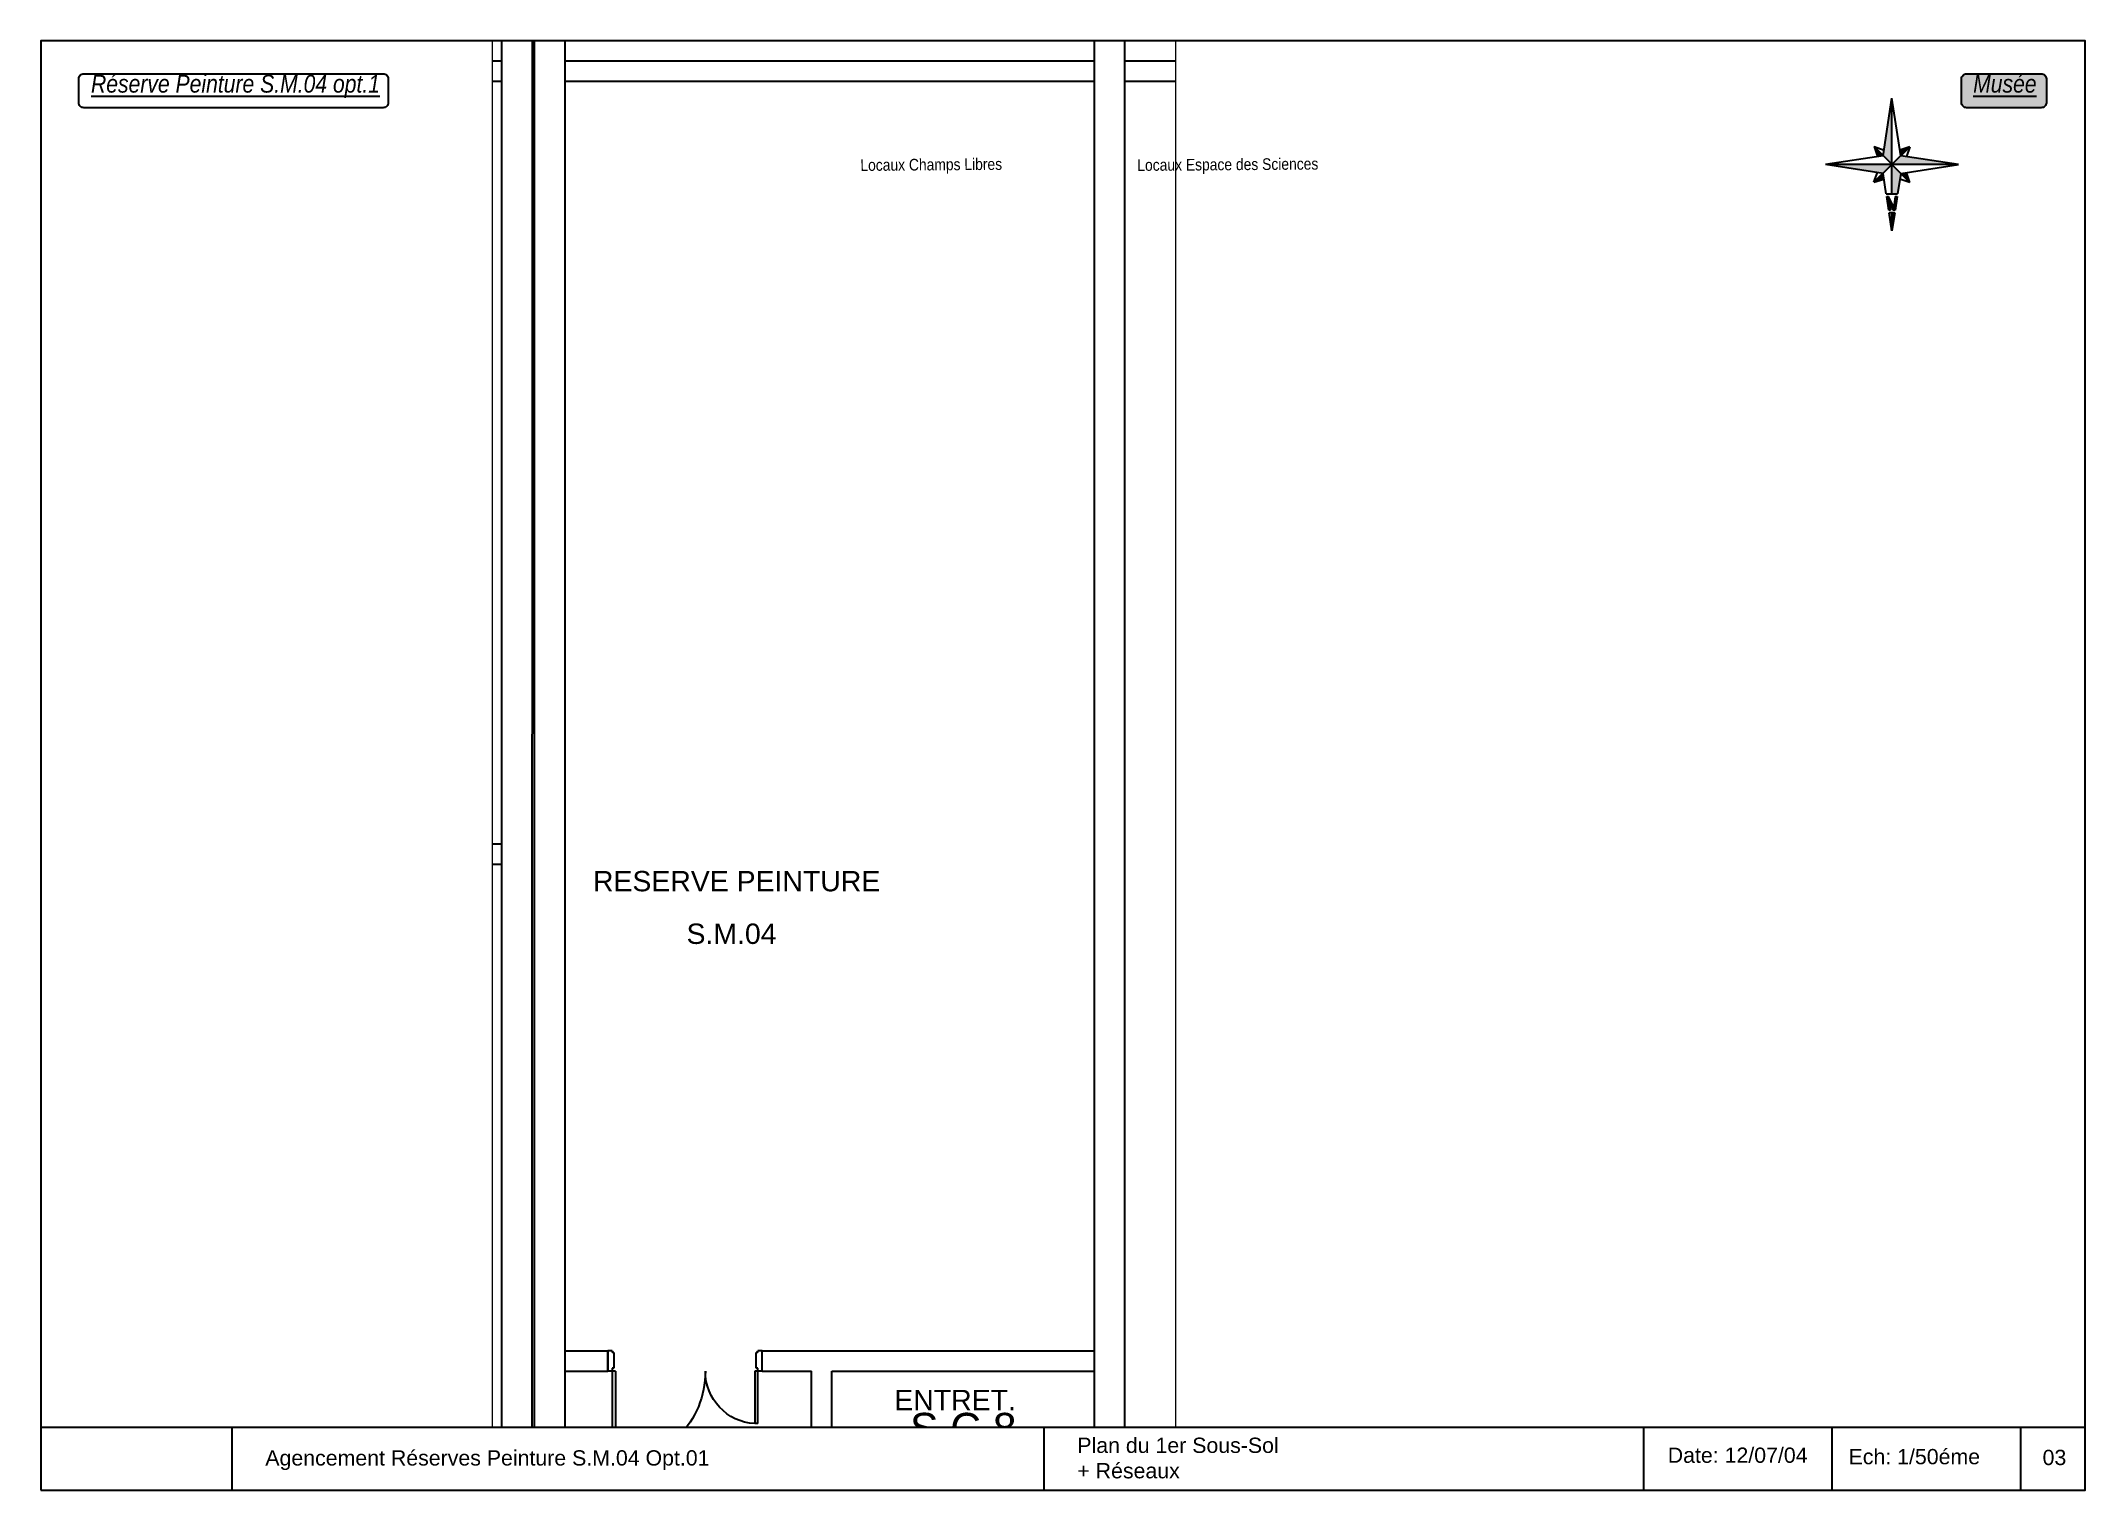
# Paper-space layout 'SM4-1-RES' of a CAD drawing. Header units: millimetres. Extents: x 11 to 413, y 16 to 301.
# The model-space entities are those that its viewports show. They can reach past a viewport. Long polylines and large blocks are cut down to what shows.
import ezdxf

# ---------------------------------------------------------------- set-up
doc = ezdxf.new("R2010")
doc.units = ezdxf.units.MM
doc.header["$LTSCALE"] = 0.3
doc.header["$MEASUREMENT"] = 0
doc.layers.get('0').update_dxf_attribs({"linetype": 'CONTINUOUS'})
for name, color, linetype in [('-CART', 225, 'CONTINUOUS'), ('-LEGENDE', 3, 'CONTINUOUS'), ('02-MURS-MACONNERIE', 241, 'CONTINUOUS'), ('02-MURS-PORTEUR', 1, 'CONTINUOUS'), ('05-MEN-INT', 4, 'CONTINUOUS'), ('10-ANN-NOMPIECE', 3, 'CONTINUOUS'), ('10-ANN-NOMPIECE-CODE', 171, 'CONTINUOUS'), ('14-HACH-ZONE-CHAMPS-LIBRE', 123, 'CONTINUOUS')]:
    doc.layers.add(name, color=color, linetype=linetype)
doc.layers.add('-FEN', color=7, linetype='CONTINUOUS', plot=False)
doc.styles.add('NDP', font='ARIAL.TTF', dxfattribs={"height": 0.2})
doc.styles.add('REPCOUP', font='ARIAL.TTF', dxfattribs={"width": 0.85, "height": 0.6})
doc.styles.add('TRAME', font='ARIAL.TTF')

# ---------------------------------------------------------------- blocks, each defined once
blk = doc.blocks.new('Nord-11')
at = {"linetype": 'Continuous'}
for points in [[(0, 34), (-1.4, 24.7), (0, 24.7)], [(1.6, 23.4), (0.7, 23.4), (1.3, 19.3), (-0.7, 23.3), (-1.6, 23.3), (-2.7, 16.4), (-1.7, 16.4), (-0.9, 21.8), (1.7, 16.4), (2.7, 16.4)], [(0, 15), (-2.9, 15), (-4.5, 4.5), (0, 0)], [(0, 0), (-34, 0), (-4.5, -4.5)], [(-4.5, 4.5), (-9.1, 9.2), (-7.4, 4.1)], [(34, 0), (4.6, 4.5), (0, 0)], [(4.5, -4.5), (0, 0), (0, -34)], [(9.2, 9.1), (4.1, 7.4), (4.5, 4.5), (4.6, 4.5)], [(-4, -7.4), (-4.5, -4.5), (-9.1, -9.1)], [(7.4, -4.1), (4.5, -4.5), (9.1, -9.2)]]:
    blk.add_hatch(color=256, dxfattribs=at).paths.add_polyline_path(points)
for p, q in [((-1.4, 24.7), (0, 34)), ((0, 34), (0, 24.7)), ((0, 34), (1.4, 24.7)), ((-2.7, 16.4), (-1.6, 23.3)), ((-1.7, 16.4), (-0.9, 21.8)), ((-1.6, 23.3), (-0.7, 23.3)), ((-1.4, 24.7), (1.4, 24.7)), ((-0.9, 21.8), (1.7, 16.4)), ((-0.7, 23.3), (1.3, 19.3)), ((0.7, 23.4), (1.3, 19.3)), ((0.7, 23.4), (1.6, 23.4)), ((1.6, 23.4), (2.7, 16.4)), ((-4.5, 4.5), (-2.9, 15)), ((2.9, 15), (-2.9, 15)), ((-1.7, 16.4), (-2.7, 16.4)), ((0, 15), (0, -34)), ((2.7, 16.4), (1.7, 16.4)), ((2.9, 15), (4.5, 4.5)), ((-4.5, 4.5), (-34, 0)), ((-34, 0), (34, 0)), ((-34, 0), (-4.5, -4.5)), ((-9.1, 9.2), (9.1, -9.2)), ((-9.1, 9.2), (-4, 7.4)), ((-9.1, 9.2), (-7.4, 4.1)), ((0, 0), (-9.1, -9.1)), ((0, 0), (9.2, 9.1)), ((9.2, 9.1), (4.1, 7.4)), ((4.5, 4.5), (34, 0)), ((4.5, -4.5), (34, 0)), ((9.2, 9.1), (7.4, 4)), ((-9.1, -9.1), (-7.4, -4.1)), ((-9.1, -9.1), (-4, -7.4)), ((-4.5, -4.5), (0, -34)), ((4.5, -4.5), (0, -34)), ((9.1, -9.2), (4, -7.4)), ((9.1, -9.2), (7.4, -4.1))]:
    blk.add_line(p, q, dxfattribs=at)
blk = doc.blocks.new('MVP95')
for p, q in [((0.045, -0.03), (0.045, 0.915)), ((0.075, 0.915), (0.045, 0.915)), ((0.075, 0), (0.075, 0.915)), ((1.475, 0.515), (1.445, 0.515)), ((1.445, 0), (1.445, 0.515)), ((1.475, 0.515), (1.475, -0.03)), ((0, -0.2), (0, 0)), ((0.075, 0), (0, 0)), ((0.045, -0.2), (0, -0.2)), ((0.06, -0.03), (0.045, -0.03)), ((0.045, -0.2), (0.045, -0.185)), ((0.06, -0.185), (0.045, -0.185)), ((0.06, -0.185), (0.06, -0.03)), ((1.52, 0), (1.445, 0)), ((1.46, -0.03), (1.46, -0.185)), ((1.475, -0.03), (1.46, -0.03)), ((1.475, -0.185), (1.46, -0.185)), ((1.475, -0.185), (1.475, -0.2)), ((1.52, -0.2), (1.475, -0.2)), ((1.52, 0), (1.52, -0.2))]:
    blk.add_line(p, q)
for centre, radius, start, end in [((0.045, 0), 0.915, 359.9692, 88.1212), ((1.475, 0.001), 0.515, 93.3395, 180.0973)]:
    blk.add_arc(centre, radius, start, end)

msp = doc.modelspace()

# ---------------------------------------------------------------- linework, layer by layer
at = {"layer": '02-MURS-MACONNERIE'}
for p, q in [((33324.415, 51665.416), (33324.735, 51663.472)), ((33324.218, 51665.383), (33324.538, 51663.439)), ((33327.126, 51663.866), (33326.711, 51663.797)), ((33326.711, 51663.797), (33326.743, 51663.6)), ((33327.159, 51663.668), (33326.743, 51663.6)), ((33324.538, 51663.439), (33321.989, 51663.02)), ((33325.211, 51663.55), (33324.735, 51663.472)), ((33325.211, 51663.55), (33325.244, 51663.353)), ((33325.244, 51663.353), (33322.021, 51662.822)), ((33333.538, 51659.868), (33328.548, 51659.046)), ((33333.57, 51659.67), (33328.581, 51658.849)), ((33329.799, 51651.452), (33351.661, 51655.052)), ((33329.831, 51651.255), (33351.693, 51654.855)), ((33324.049, 51650.505), (33329.187, 51651.351)), ((33324.082, 51650.308), (33329.219, 51651.154)), ((33310.022, 51648.195), (33323.753, 51650.457)), ((33301.716, 51646.625), (33323.786, 51650.259))]:
    msp.add_line(p, q, dxfattribs=at)
at = {"layer": '02-MURS-PORTEUR'}
for p, q in [((33321.459, 51666.236), (33324.204, 51649.568)), ((33321.163, 51666.188), (33323.908, 51649.519)), ((33329.341, 51650.414), (33326.86, 51665.484)), ((33327.156, 51665.533), (33329.718, 51649.969)), ((33327.176, 51665.536), (33329.738, 51649.972)), ((33327.472, 51665.585), (33329.953, 51650.515)), ((33351.815, 51654.114), (33329.953, 51650.515)), ((33329.738, 51649.972), (33352.291, 51653.686)), ((33329.341, 51650.414), (33324.204, 51649.568)), ((33296.871, 51644.56), (33329.718, 51649.969))]:
    msp.add_line(p, q, dxfattribs=at)

# ---------------------------------------------------------------- block references
at = {"layer": '05-MEN-INT', "xscale": -1, "rotation": 9.350573669515114}
msp.add_blockref('MVP95', (33326.711, 51663.797), dxfattribs=at)

# ---------------------------------------------------------------- texts
at = {"layer": '10-ANN-NOMPIECE', "style": 'NDP'}
for s, p in [('RESERVE ORFEV.', (33331.559, 51664.862)), ('ENTRET.', (33323.868, 51663.717)), ('RESERVE PEINTURE', (33327.621, 51659.164))]:
    msp.add_text(s, height=0.2, rotation=189.3506, dxfattribs=at).set_placement(p)
at = {"layer": '10-ANN-NOMPIECE-CODE', "style": 'NDP'}
for s, height, p in [('S.C.8', 0.3, (33323.663, 51664.014)), ('S.M.04', 0.2, (33326.629, 51659.525))]:
    msp.add_text(s, height=height, rotation=189.3506, dxfattribs=at).set_placement(p)

psp = doc.layouts.new('SM4-1-RES')

# ---------------------------------------------------------------- hatches: boundary and pattern name
at = {"layer": '-LEGENDE'}
h = psp.add_hatch(color=253, dxfattribs=at)
edge = h.paths.add_edge_path()
edge.add_line((389.84, 294.39), (404.52, 294.39))
edge.add_arc((404.52, 293.39), 1, 0, 90, ccw=False)
edge.add_line((405.52, 293.39), (405.52, 288.7))
edge.add_arc((404.52, 288.7), 1, -90, 0, ccw=False)
edge.add_line((404.52, 287.7), (389.84, 287.7))
edge.add_arc((389.84, 288.7), 1, 180, 270, ccw=False)
edge.add_line((388.84, 288.7), (388.84, 293.39))
edge.add_arc((389.84, 293.39), 1, 90, 180, ccw=False)

# ---------------------------------------------------------------- linework, layer by layer
at = {"layer": '-CART'}
for p, q in [((11.14, 28.21), (413.14, 28.21)), ((48.68, 28.21), (48.68, 15.85)), ((208.39, 28.21), (208.39, 15.85)), ((326.35, 15.85), (326.35, 28.21)), ((363.41, 15.85), (363.41, 28.21)), ((400.48, 15.85), (400.48, 28.21))]:
    psp.add_line(p, q, dxfattribs=at)
psp.add_lwpolyline([(11.14, 15.85), (413.14, 15.85), (413.14, 300.85), (11.14, 300.85)], close=True, dxfattribs=at)
at = {"layer": '-LEGENDE'}
for points in [[(19.6, 294.39), (78.45, 294.39, -0.414214), (79.45, 293.39), (79.45, 288.7, -0.414214), (78.45, 287.7), (19.6, 287.7, -0.414214), (18.6, 288.7), (18.6, 293.39, -0.414214)], [(389.84, 294.39), (404.52, 294.39, -0.414214), (405.52, 293.39), (405.52, 288.7, -0.414214), (404.52, 287.7), (389.84, 287.7, -0.414214), (388.84, 288.7), (388.84, 293.39, -0.414214)]]:
    psp.add_lwpolyline(points, format="xyb", close=True, dxfattribs=at)

# ---------------------------------------------------------------- block references
at = {"layer": '-LEGENDE', "xscale": 0.384, "yscale": 0.384, "zscale": 0.384, "rotation": 180}
psp.add_blockref('Nord-11', (375.16, 276.53), dxfattribs=at)

# ---------------------------------------------------------------- texts
at = {"layer": '-LEGENDE', "char_height": 4.5, "width": 210.4361, "attachment_point": 1, "style": 'REPCOUP'}
for s, insert in [('{\\fArial|b0|i1|c0|p34;\\H0.7778x;\\LRéserve Peinture S.M.04 opt.1}', (21, 294.18)), ('{\\fArial|b0|i1|c0|p34;\\H0.7778x;\\LMusée}', (391.13, 294.18))]:
    psp.add_mtext(s, dxfattribs=dict(at, insert=insert))
at = {"layer": '-LEGENDE', "color": 3, "width": 210.4361, "attachment_point": 1, "style": 'TRAME'}
for s, insert, char_height in [('Plan du 1er Sous-Sol\\P+ Réseaux', (214.96, 26.17), 3), ('{\\H0.8571x;Date: 12/07/04}', (331.07, 24.22), 3.5), ('Ech: 1/50éme', (366.63, 23.94), 3), ('Agencement Réserves Peinture S.M.04 Opt.01', (55.28, 23.69), 3), ('03', (404.78, 23.78), 3)]:
    psp.add_mtext(s, dxfattribs=dict(at, insert=insert, char_height=char_height))
at = {"layer": '14-HACH-ZONE-CHAMPS-LIBRE', "color": 3, "char_height": 2.295, "width": 284.0887, "attachment_point": 1, "rotation": 0.4396, "style": 'REPCOUP'}
for s, insert in [('Locaux Champs Libres', (172.29, 277.57)), ('Locaux Espace des Sciences', (226.75, 277.57))]:
    psp.add_mtext(s, dxfattribs=dict(at, insert=insert))

# ---------------------------------------------------------------- viewports
at = {"layer": '-FEN', "view_twist_angle": 170.64942633}
vp = psp.add_viewport(center=(167.14, 164.53), size=(134.45, 272.641), view_center_point=(-41275.729, -45556.307), view_height=13.6321, dxfattribs=at)
vp.frozen_layers = ['14-HACH-ZONE-CHAMPS-LIBRE']

doc.saveas('drawing.dxf')
